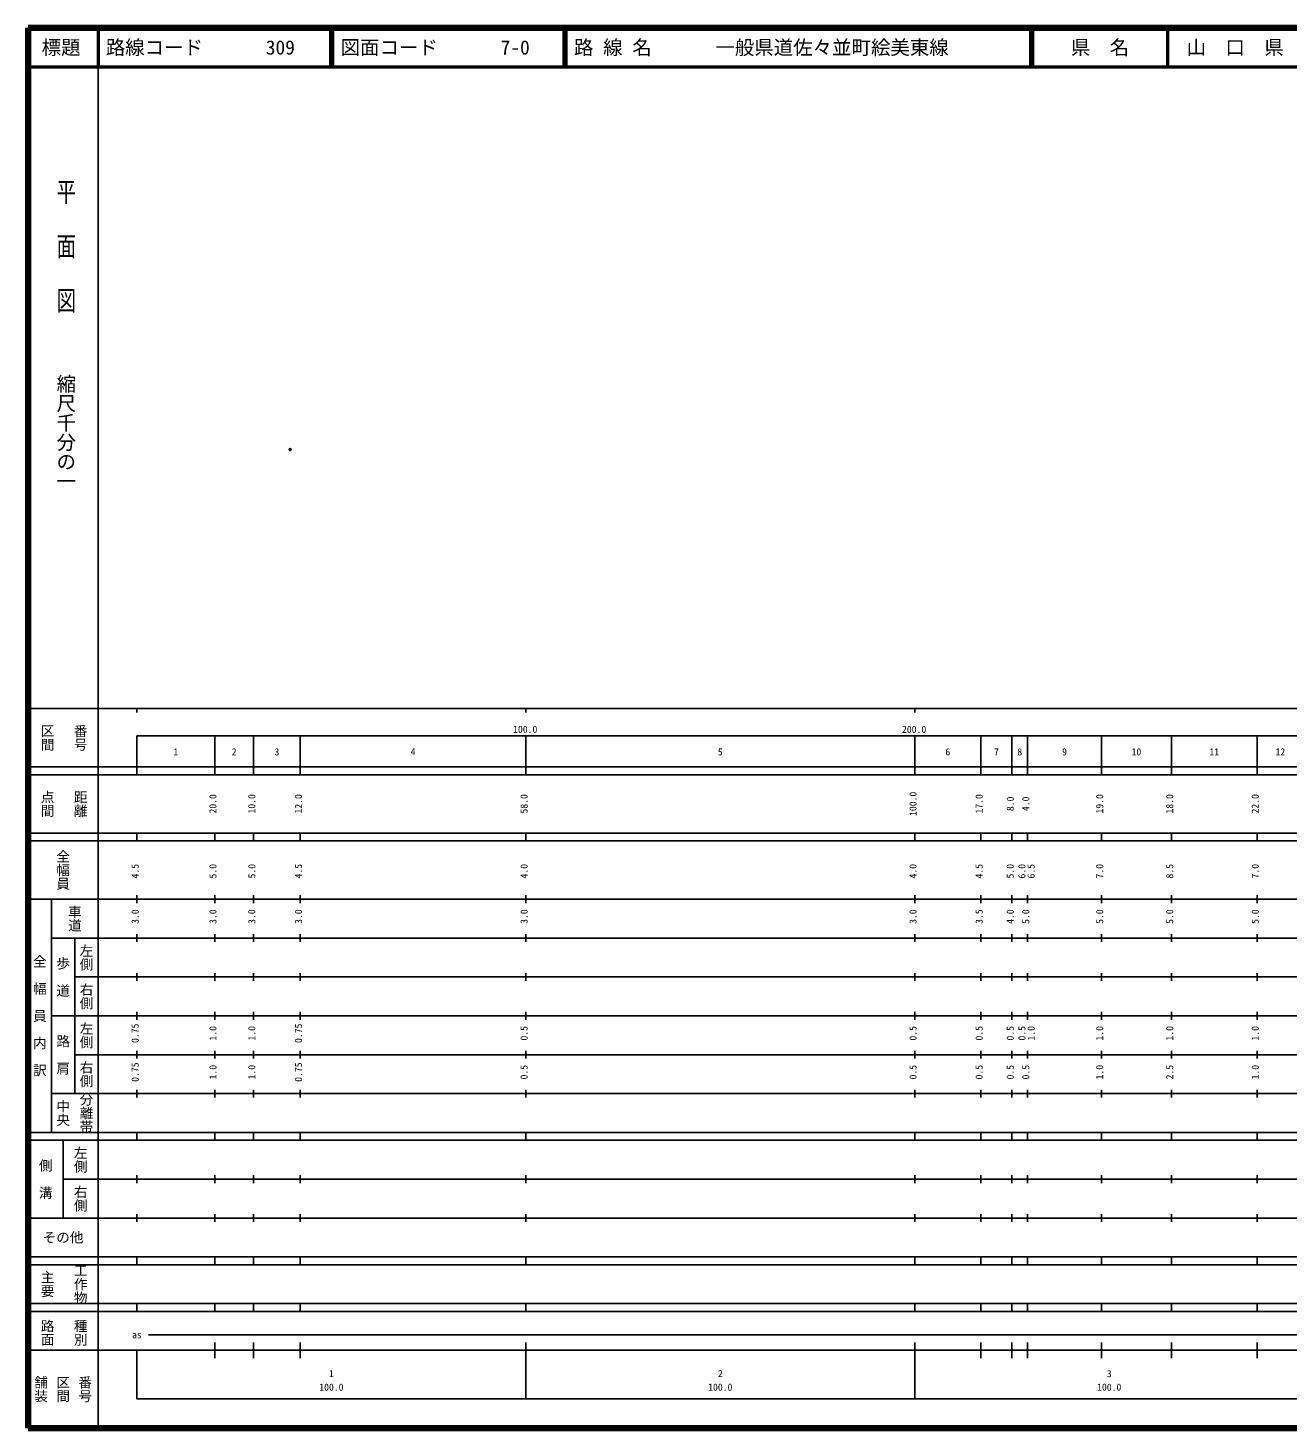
# Model space of a CAD drawing. Units: millimetres on the paper. Extents: x 40 to 680, y 20 to 380.
# Drawn here: x 40 to 364, y 20 to 380 of the extents above; entities that cross this region are included whole.
import ezdxf
from ezdxf.enums import TextEntityAlignment as Align

# ---------------------------------------------------------------- set-up
doc = ezdxf.new("R2010")
doc.units = ezdxf.units.MM
doc.header["$PDMODE"] = 32
doc.header["$PDSIZE"] = 0.5
doc.layers.add('M-OTRS', color=6, linetype='Continuous')
doc.layers.add('M-TTL-TXT', color=7, linetype='Continuous')
for name, color, linetype, lineweight in [('M-TTL', 2, 'Continuous', 140), ('M-TTL-BAND', 7, 'Continuous', 25), ('M-TTL-LINE', 7, 'Continuous', 50)]:
    doc.layers.add(name, color=color, linetype=linetype, lineweight=lineweight)
doc.styles.add('@ＭＳ ゴシック', font='')
doc.styles.add('ＭＳ ゴシック', font='')
doc.styles.get('@ＭＳ ゴシック').set_extended_font_data('@MS Gothic')
doc.styles.get('ＭＳ ゴシック').set_extended_font_data('MS Gothic')

msp = doc.modelspace()

# ---------------------------------------------------------------- linework, layer by layer
at = {"layer": 'M-OTRS'}
msp.add_point((107.397, 271.588), dxfattribs=at)
at = {"layer": 'M-TTL'}
for p, q in [((40, 380), (40, 20)), ((680, 380), (40, 380)), ((40, 20), (680, 20))]:
    msp.add_line(p, q, dxfattribs=at)
at = {"layer": 'M-TTL-BAND'}
for p, q in [((58, 370), (58, 20)), ((40, 205), (579, 205)), ((68, 205), (68, 204)), ((168, 205), (168, 204)), ((268, 205), (268, 204)), ((68, 198), (579, 198)), ((68, 198), (68, 188)), ((88, 188), (88, 198)), ((98, 188), (98, 198)), ((110, 188), (110, 198)), ((168, 188), (168, 198)), ((268, 188), (268, 198)), ((285, 188), (285, 198)), ((293, 188), (293, 198)), ((297, 188), (297, 198)), ((316, 188), (316, 198)), ((334, 188), (334, 198)), ((356, 188), (356, 198)), ((40, 190), (579, 190)), ((40, 188), (579, 188)), ((40, 173), (579, 173)), ((68, 171), (68, 173)), ((88, 171), (88, 173)), ((98, 171), (98, 173)), ((110, 171), (110, 173)), ((168, 171), (168, 173)), ((268, 171), (268, 173)), ((285, 171), (285, 173)), ((293, 171), (293, 173)), ((297, 171), (297, 173)), ((316, 171), (316, 173)), ((334, 171), (334, 173)), ((356, 171), (356, 173)), ((40, 171), (579, 171)), ((40, 156), (579, 156)), ((46, 96), (46, 156)), ((68, 155), (68, 157)), ((88, 155), (88, 157)), ((98, 155), (98, 157)), ((110, 155), (110, 157)), ((168, 155), (168, 157)), ((268, 155), (268, 157)), ((285, 155), (285, 157)), ((293, 155), (293, 157)), ((297, 155), (297, 157)), ((316, 155), (316, 157)), ((334, 155), (334, 157)), ((356, 155), (356, 157)), ((46, 146), (579, 146)), ((52, 146), (52, 106)), ((68, 145), (68, 147)), ((88, 145), (88, 147)), ((98, 145), (98, 147)), ((110, 145), (110, 147)), ((168, 145), (168, 147)), ((268, 145), (268, 147)), ((285, 145), (285, 147)), ((293, 145), (293, 147)), ((297, 145), (297, 147)), ((316, 145), (316, 147)), ((334, 145), (334, 147)), ((356, 145), (356, 147)), ((68, 135), (68, 137)), ((88, 135), (88, 137)), ((98, 135), (98, 137)), ((110, 135), (110, 137)), ((168, 135), (168, 137)), ((268, 135), (268, 137)), ((285, 135), (285, 137)), ((293, 135), (293, 137)), ((297, 135), (297, 137)), ((316, 135), (316, 137)), ((334, 135), (334, 137)), ((356, 135), (356, 137)), ((52, 136), (579, 136)), ((46, 126), (579, 126)), ((68, 125), (68, 127)), ((88, 125), (88, 127)), ((98, 125), (98, 127)), ((110, 125), (110, 127)), ((168, 125), (168, 127)), ((268, 125), (268, 127)), ((285, 125), (285, 127)), ((293, 125), (293, 127)), ((297, 125), (297, 127)), ((316, 125), (316, 127)), ((334, 125), (334, 127)), ((356, 125), (356, 127)), ((52, 116), (579, 116)), ((68, 115), (68, 117)), ((88, 115), (88, 117)), ((98, 115), (98, 117)), ((110, 115), (110, 117)), ((168, 115), (168, 117)), ((268, 115), (268, 117)), ((285, 115), (285, 117)), ((293, 115), (293, 117)), ((297, 115), (297, 117)), ((316, 115), (316, 117)), ((334, 115), (334, 117)), ((356, 115), (356, 117)), ((46, 106), (579, 106)), ((68, 105), (68, 107)), ((88, 105), (88, 107)), ((98, 105), (98, 107)), ((110, 105), (110, 107)), ((168, 105), (168, 107)), ((268, 105), (268, 107)), ((285, 105), (285, 107)), ((293, 105), (293, 107)), ((297, 105), (297, 107)), ((316, 105), (316, 107)), ((334, 105), (334, 107)), ((356, 105), (356, 107)), ((40, 96), (579, 96)), ((40, 94), (579, 94)), ((49, 94), (49, 74)), ((68, 94), (68, 96)), ((88, 94), (88, 96)), ((98, 94), (98, 96)), ((110, 94), (110, 96)), ((168, 94), (168, 96)), ((268, 94), (268, 96)), ((285, 94), (285, 96)), ((293, 94), (293, 96)), ((297, 94), (297, 96)), ((316, 94), (316, 96)), ((334, 94), (334, 96)), ((356, 94), (356, 96)), ((49, 84), (579, 84)), ((68, 83), (68, 85)), ((88, 83), (88, 85)), ((98, 83), (98, 85)), ((110, 83), (110, 85)), ((168, 83), (168, 85)), ((268, 83), (268, 85)), ((285, 83), (285, 85)), ((293, 83), (293, 85)), ((297, 83), (297, 85)), ((316, 83), (316, 85)), ((334, 83), (334, 85)), ((356, 83), (356, 85)), ((40, 74), (579, 74)), ((68, 73), (68, 75)), ((88, 73), (88, 75)), ((98, 73), (98, 75)), ((110, 73), (110, 75)), ((168, 73), (168, 75)), ((268, 73), (268, 75)), ((285, 73), (285, 75)), ((293, 73), (293, 75)), ((297, 73), (297, 75)), ((316, 73), (316, 75)), ((334, 73), (334, 75)), ((356, 73), (356, 75)), ((40, 64), (579, 64)), ((40, 62), (579, 62)), ((68, 62), (68, 64)), ((88, 62), (88, 64)), ((98, 62), (98, 64)), ((110, 62), (110, 64)), ((168, 62), (168, 64)), ((268, 62), (268, 64)), ((285, 62), (285, 64)), ((293, 62), (293, 64)), ((297, 62), (297, 64)), ((316, 62), (316, 64)), ((334, 62), (334, 64)), ((356, 62), (356, 64)), ((40, 52), (579, 52)), ((68, 50), (68, 52)), ((88, 50), (88, 52)), ((98, 50), (98, 52)), ((110, 50), (110, 52)), ((168, 50), (168, 52)), ((268, 50), (268, 52)), ((285, 50), (285, 52)), ((293, 50), (293, 52)), ((297, 50), (297, 52)), ((316, 50), (316, 52)), ((334, 50), (334, 52)), ((356, 50), (356, 52)), ((40, 50), (579, 50)), ((71, 44), (565, 44)), ((40, 40), (579, 40)), ((68, 40), (68, 27.5)), ((88, 38), (88, 42)), ((98, 38), (98, 42)), ((110, 38), (110, 42)), ((168, 27.5), (168, 42)), ((268, 27.5), (268, 42)), ((285, 38), (285, 42)), ((293, 38), (293, 42)), ((297, 38), (297, 42)), ((316, 38), (316, 42)), ((334, 38), (334, 42)), ((356, 38), (356, 42)), ((68, 27.5), (579, 27.5))]:
    msp.add_line(p, q, dxfattribs=at)
at = {"layer": 'M-TTL-LINE'}
for p, q in [((58, 380), (58, 370)), ((117.75, 380), (117.75, 370)), ((118.25, 380), (118.25, 370)), ((177.75, 380), (177.75, 370)), ((178.25, 380), (178.25, 370)), ((297.75, 380), (297.75, 370)), ((298.25, 380), (298.25, 370)), ((333, 380), (333, 370)), ((40, 370), (680, 370))]:
    msp.add_line(p, q, dxfattribs=at)

# ---------------------------------------------------------------- texts
at = {"layer": 'M-TTL-BAND', "style": '@ＭＳ ゴシック', "width": 1.4}
msp.add_text('平  面  図', height=3.666, rotation=270, dxfattribs=at).set_placement((49.777, 306.475), align=Align.MIDDLE_RIGHT)
at = {"layer": 'M-TTL-BAND', "style": '@ＭＳ ゴシック'}
msp.add_text('縮尺千分の一', height=3.666, rotation=270, dxfattribs=at).set_placement((49.777, 261.03), align=Align.MIDDLE_RIGHT)
for s, p in [('区間', (45, 197.5)), ('番号', (53.5, 197.5)), ('点間', (45, 180.5)), ('距離', (53.5, 180.5)), ('全幅員', (49, 163.5)), ('車道', (52, 151)), ('左側', (55, 141)), ('全\u3000幅\u3000員\u3000内\u3000訳', (43, 126)), ('歩\u3000道', (49, 136)), ('右側', (55, 131)), ('左側', (55, 121)), ('路\u3000肩', (49, 116)), ('右側', (55, 111)), ('分離帯', (55, 101)), ('中央', (49, 101)), ('左側', (53.5, 89)), ('側\u3000溝', (44.5, 84)), ('右側', (53.5, 79)), ('工作物', (53.5, 57)), ('主要', (45, 57)), ('路面', (45, 44.5)), ('種別', (53.5, 44.5)), ('舗装', (43.333, 30)), ('区間', (49, 30)), ('番号', (54.667, 30))]:
    msp.add_text(s, height=2.566, rotation=270, dxfattribs=at).set_placement(p, align=Align.MIDDLE_CENTER)
at = {"layer": 'M-TTL-BAND', "style": 'ＭＳ ゴシック'}
for s, p in [('100.0', (167.844, 198.195)), ('200.0', (267.844, 198.195)), ('1', (78, 192.405)), ('2', (93, 192.405)), ('3', (104, 192.405)), ('4', (139, 192.405)), ('5', (218, 192.405)), ('6', (276.5, 192.405)), ('7', (289, 192.405)), ('8', (295, 192.405)), ('9', (306.5, 192.405)), ('10', (325, 192.405)), ('11', (345, 192.405)), ('12', (362, 192.405)), ('as', (68, 42.5)), ('1', (118, 32.523)), ('2', (218, 32.523)), ('3', (318, 32.523)), ('100.0', (118, 29.033)), ('100.0', (218, 29.033)), ('100.0', (318, 29.033))]:
    msp.add_text(s, height=1.833, dxfattribs=at).set_placement(p, align=Align.BOTTOM_CENTER)
for s, p in [('20.0', (89, 180.5)), ('10.0', (99, 180.5)), ('12.0', (111, 180.5)), ('58.0', (169, 180.5)), ('100.0', (269, 180.5)), ('17.0', (286, 180.5)), ('8.0', (294, 180.5)), ('4.0', (298, 180.5)), ('19.0', (317, 180.5)), ('18.0', (335, 180.5)), ('22.0', (357, 180.5)), ('4.5', (69, 163.174)), ('5.0', (89, 163.174)), ('5.0', (99, 163.174)), ('4.5', (111, 163.174)), ('4.0', (169, 163.174)), ('4.0', (269, 163.174)), ('4.5', (286, 163.174)), ('5.0', (294, 163.174)), ('6.0', (297, 163.174)), ('6.5', (299.37, 163.174)), ('7.0', (317, 163.174)), ('8.5', (335, 163.174)), ('7.0', (357, 163.174)), ('3.0', (69, 151.5)), ('3.0', (89, 151.5)), ('3.0', (99, 151.5)), ('3.0', (111, 151.5)), ('3.0', (169, 151.5)), ('3.0', (269, 151.5)), ('3.5', (286, 151.5)), ('4.0', (294, 151.5)), ('5.0', (298, 151.5)), ('5.0', (317, 151.5)), ('5.0', (335, 151.5)), ('5.0', (357, 151.5)), ('0.75', (69, 121.5)), ('1.0', (89, 121.5)), ('1.0', (99, 121.5)), ('0.75', (111, 121.5)), ('0.5', (169, 121.5)), ('0.5', (269, 121.5)), ('0.5', (286, 121.5)), ('0.5', (294, 121.5)), ('0.5', (297, 121.5)), ('1.0', (299.37, 121.5)), ('1.0', (317, 121.5)), ('1.0', (335, 121.5)), ('1.0', (357, 121.5)), ('0.75', (69, 111.5)), ('1.0', (89, 111.5)), ('1.0', (99, 111.5)), ('0.75', (111, 111.5)), ('0.5', (169, 111.5)), ('0.5', (269, 111.5)), ('0.5', (286, 111.5)), ('0.5', (294, 111.5)), ('0.5', (298, 111.5)), ('1.0', (317, 111.5)), ('2.5', (335, 111.5)), ('1.0', (357, 111.5))]:
    msp.add_text(s, height=1.833, rotation=90, dxfattribs=at).set_placement(p, align=Align.BOTTOM_CENTER)
msp.add_text('その他', height=2.566, dxfattribs=at).set_placement((49, 69), align=Align.MIDDLE_CENTER)
at = {"layer": 'M-TTL-TXT', "style": 'ＭＳ ゴシック'}
for s, p in [('標題', (48.5, 375)), ('県\u3000名', (315.625, 375)), ('山\u3000口\u3000県', (350.375, 375))]:
    msp.add_text(s, height=3.666, dxfattribs=at).set_placement(p, align=Align.MIDDLE_CENTER)
for s, p in [('路線コード', (60, 375)), ('309', (101.142, 375)), ('図面コード', (120.38, 375)), ('7-0', (161.521, 375)), ('路 線 名', (180.38, 375)), ('一般県道佐々並町絵美東線', (216.734, 375))]:
    msp.add_text(s, height=3.666, dxfattribs=at).set_placement(p, align=Align.MIDDLE_LEFT)

doc.saveas('drawing.dxf')
